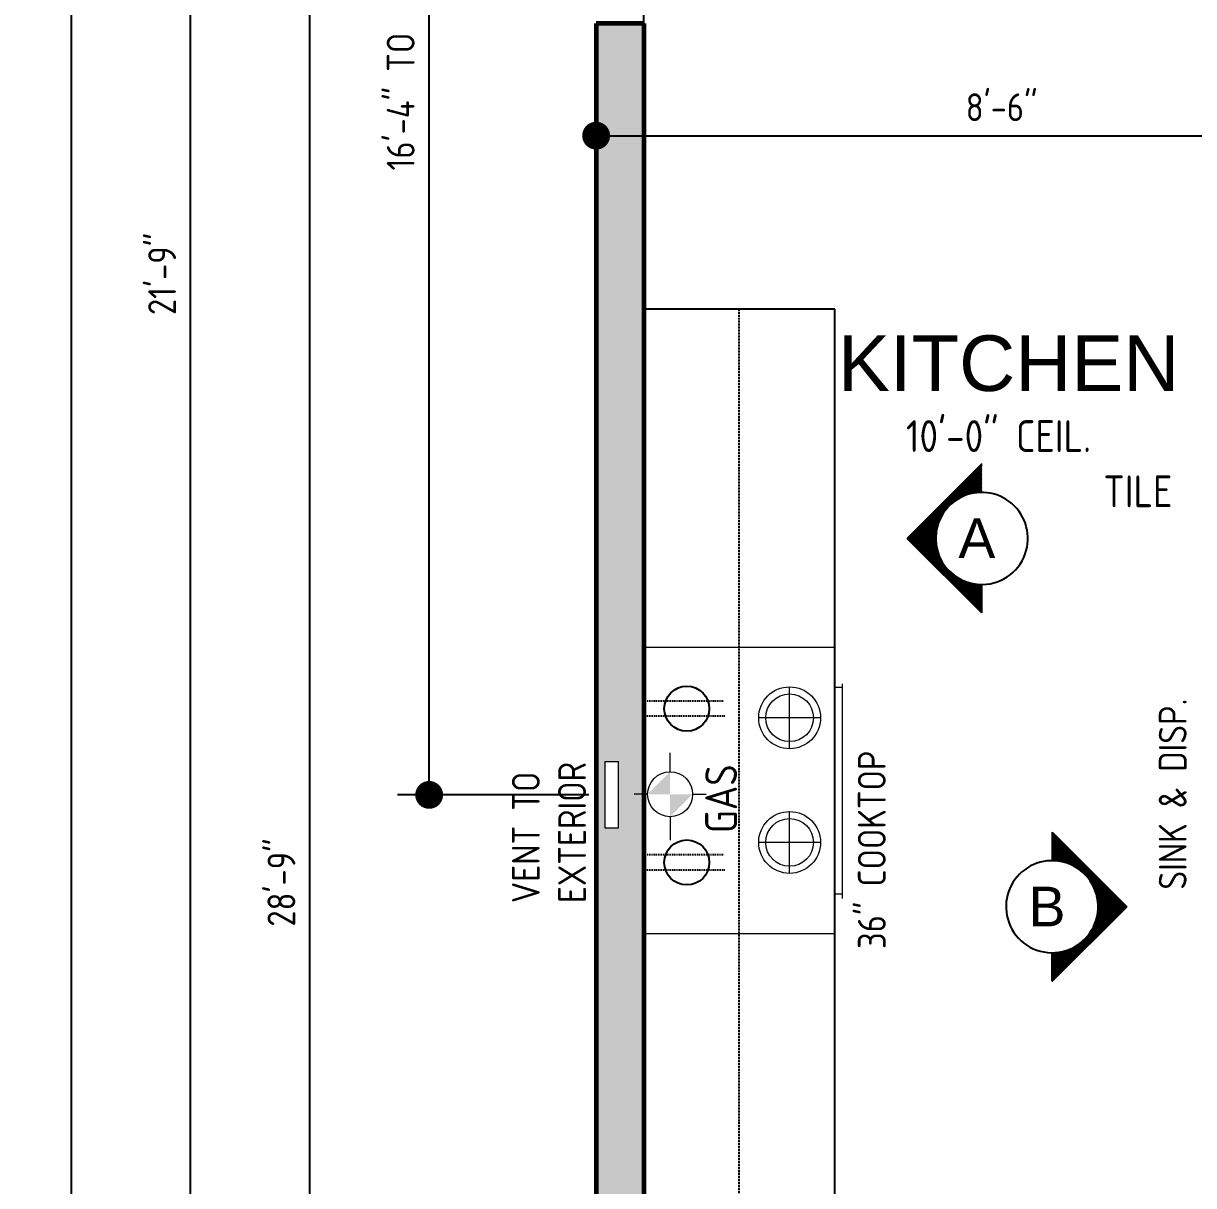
# Model space of a CAD drawing. Header units: inches. Extents: x 23 to 747, y 16 to 1065.
# Drawn here: x 22.5 to 169.7, y 684.1 to 830.4 of the extents above; entities that cross this region are included whole.
import ezdxf

# ---------------------------------------------------------------- set-up
doc = ezdxf.new("R2010")
doc.units = ezdxf.units.IN
doc.header["$MEASUREMENT"] = 0
for name, pattern in [('HIDDEN', [0.375, 0.25, -0.125]), ('HIDDEN2', [0.1875, 0.125, -0.0625]), ('Solid', [0])]:
    doc.linetypes.add(name, pattern=pattern)
for name, color, linetype in [('CABS-FLOORPLAN', 4, 'Continuous'), ('ELECTRICAL', 164, 'HIDDEN'), ('TEXT', 7, 'Continuous'), ('WINS', 121, 'Continuous')]:
    doc.layers.add(name, color=color, linetype=linetype)
for name, color, linetype, lineweight in [('DIMS', 137, 'Continuous', 15), ('HATCH', 123, 'Continuous', 0), ('L1', 251, 'Continuous', 13), ('ROOM LBLS', 253, 'Continuous', 30), ('TEXT LBLS', 81, 'Continuous', 18), ('WALLS', 7, 'Continuous', 60)]:
    doc.layers.add(name, color=color, linetype=linetype, lineweight=lineweight)
doc.styles.add('ARCH', font='ARCHITXT.SHX')
doc.styles.add('SWIS72', font='swissel.ttf', dxfattribs={"height": 4.5})
doc.styles.add('TEXT1', font='ARCHITXT.shx')
doc.dimstyles.new('ARCHITECTURAL', dxfattribs={"dimtxt": 3.5, "dimasz": 3.5, "dimexe": 4, "dimexo": 2, "dimgap": 1.5, "dimtad": 1, "dimdec": 1, "dimzin": 3, "dimdsep": 46, "dimlunit": 4, "dimtxsty": 'ARCH', "dimblk": 'DOT', "dimcen": 0.0625, "dimadec": 0, "dimazin": 0, "dimtfac": 1, "dimtdec": 1, "dimtix": 1, "dimtofl": 0, "dimtmove": 1, "dimatfit": 2, "dimldrblk": 'DOTSMALL', "dimfxl": 1, "dimtolj": 1, "dimtzin": 0, "dimarcsym": 0})
pattern_1 = [(135, (-8058.47745, -33112.85749), (-0.06820794816, -0.06820794816), [])]
pattern_2 = [(45, (8404.16155, -33159.20106), (0.06820794816, -0.06820794816), [])]

# ---------------------------------------------------------------- blocks, each defined once
blk = doc.blocks.new('_Dot')
at = {"layer": 'DIMS', "color": 0, "lineweight": -2}
blk.add_line((-0.5, 0), (-1, 0), dxfattribs=at)
at = {"layer": 'DIMS', "color": 0, "const_width": 0.5}
blk.add_lwpolyline([(-0.25, 0, 1), (0.25, 0, 1)], format="xyb", close=True, dxfattribs=at)
blk = doc.blocks.new('*D217')
at = {"layer": 'Defpoints', "color": 0, "linetype": 'Solid', "transparency": 16777216}
for p in [(58.57, 860.38), (93.57, 860.38, -0.39), (81.25, 515.38)]:
    blk.add_point(p, dxfattribs=at)
at = {"layer": 'DIMS', "color": 0, "linetype": 'Solid', "lineweight": -2, "transparency": 16777216}
for p, q in [((91.57, 860.38), (54.57, 860.38)), ((58.57, 518.88), (58.57, 856.88)), ((79.25, 515.38), (54.57, 515.38))]:
    blk.add_line(p, q, dxfattribs=at)
at = {"layer": 'DIMS', "color": 0, "linetype": 'Solid', "lineweight": -2, "transparency": 16777216, "xscale": 3.5, "yscale": 3.5, "zscale": 3.5}
for p, rotation in [((58.57, 860.38), 90), ((58.57, 515.38), 270)]:
    blk.add_blockref('_Dot', p, dxfattribs=dict(at, rotation=rotation))
at = {"layer": 'DIMS', "color": 0, "linetype": 'Solid', "transparency": 16777216, "insert": (54.99, 722.28), "char_height": 3.5, "attachment_point": 5, "rotation": 90, "style": 'ARCH'}
blk.add_mtext('\\A1;28\'-9"', dxfattribs=at)
blk = doc.blocks.new('_DotSmall')
at = {"layer": 'DIMS', "color": 0, "const_width": 0.5}
blk.add_lwpolyline([(-0.0625, 0, 1), (0.0625, 0, 1)], format="xyb", close=True, dxfattribs=at)
blk = doc.blocks.new('*D225')
at = {"layer": 'Defpoints', "color": 0, "linetype": 'Solid', "transparency": 16777216}
for p in [(28.57, 929.38), (94.57, 929.38), (94.57, 137.38)]:
    blk.add_point(p, dxfattribs=at)
at = {"layer": 'DIMS', "color": 0, "linetype": 'Solid', "lineweight": -2, "transparency": 16777216}
for p, q in [((92.57, 929.38), (24.57, 929.38)), ((28.57, 140.88), (28.57, 925.88)), ((92.57, 137.38), (24.57, 137.38))]:
    blk.add_line(p, q, dxfattribs=at)
at = {"layer": 'DIMS', "color": 0, "linetype": 'Solid', "lineweight": -2, "transparency": 16777216, "xscale": 3.5, "yscale": 3.5, "zscale": 3.5}
for p, rotation in [((28.57, 929.38), 90), ((28.57, 137.38), 270)]:
    blk.add_blockref('_Dot', p, dxfattribs=dict(at, rotation=rotation))
at = {"layer": 'DIMS', "color": 0, "linetype": 'Solid', "transparency": 16777216, "insert": (24.99, 533.38), "char_height": 3.5, "attachment_point": 5, "rotation": 90, "style": 'ARCH'}
blk.add_mtext('\\A1;66\'-0"', dxfattribs=at)
blk = doc.blocks.new('*D227')
at = {"layer": 'Defpoints', "color": 0, "linetype": 'Solid', "transparency": 16777216}
for p in [(43.57, 929.38), (94.57, 929.38), (98.57, 668.35)]:
    blk.add_point(p, dxfattribs=at)
at = {"layer": 'DIMS', "color": 0, "linetype": 'Solid', "lineweight": -2, "transparency": 16777216}
for p, q in [((92.57, 929.38), (39.57, 929.38)), ((43.57, 671.85), (43.57, 925.88)), ((96.57, 668.35), (39.57, 668.35))]:
    blk.add_line(p, q, dxfattribs=at)
at = {"layer": 'DIMS', "color": 0, "linetype": 'Solid', "lineweight": -2, "transparency": 16777216, "xscale": 3.5, "yscale": 3.5, "zscale": 3.5}
for p, rotation in [((43.57, 929.38), 90), ((43.57, 668.35), 270)]:
    blk.add_blockref('_Dot', p, dxfattribs=dict(at, rotation=rotation))
at = {"layer": 'DIMS', "color": 0, "linetype": 'Solid', "transparency": 16777216, "insert": (39.99, 798.86), "char_height": 3.5, "attachment_point": 5, "rotation": 90, "style": 'ARCH'}
blk.add_mtext('\\A1;21\'-9"', dxfattribs=at)
blk = doc.blocks.new('*D283')
at = {"layer": 'Defpoints', "color": 0, "linetype": 'Solid', "transparency": 16777216}
for p in [(196.57, 816.25), (94.57, 809.09), (196.57, 795.4, -0.82)]:
    blk.add_point(p, dxfattribs=at)
at = {"layer": 'DIMS', "color": 0, "linetype": 'Solid', "lineweight": -2, "transparency": 16777216}
for p, q in [((94.57, 811.09), (94.57, 820.25)), ((196.57, 797.4), (196.57, 820.25)), ((98.07, 816.25), (193.07, 816.25))]:
    blk.add_line(p, q, dxfattribs=at)
at = {"layer": 'DIMS', "color": 0, "linetype": 'Solid', "lineweight": -2, "transparency": 16777216, "xscale": 3.5, "yscale": 3.5, "zscale": 3.5, "rotation": 180}
blk.add_blockref('_Dot', (94.57, 816.25), dxfattribs=at)
at = {"layer": 'DIMS', "color": 0, "linetype": 'Solid', "lineweight": -2, "transparency": 16777216, "xscale": 3.5, "yscale": 3.5, "zscale": 3.5}
blk.add_blockref('_Dot', (196.57, 816.25), dxfattribs=at)
at = {"layer": 'DIMS', "color": 0, "linetype": 'Solid', "transparency": 16777216, "insert": (145.57, 819.83), "char_height": 3.5, "attachment_point": 5, "style": 'ARCH'}
blk.add_mtext('\\A1;8\'-6"', dxfattribs=at)
blk = doc.blocks.new('*D319')
at = {"layer": 'Defpoints', "color": 0, "linetype": 'Solid', "transparency": 16777216}
for p in [(73.57, 929.38), (94.57, 929.38), (95.65, 733.3, -0.51)]:
    blk.add_point(p, dxfattribs=at)
at = {"layer": 'DIMS', "color": 0, "linetype": 'Solid', "lineweight": -2, "transparency": 16777216}
for p, q in [((92.57, 929.38), (69.57, 929.38)), ((73.57, 736.8), (73.57, 925.88)), ((93.65, 733.3), (69.57, 733.3))]:
    blk.add_line(p, q, dxfattribs=at)
at = {"layer": 'DIMS', "color": 0, "linetype": 'Solid', "lineweight": -2, "transparency": 16777216, "xscale": 3.5, "yscale": 3.5, "zscale": 3.5}
for p, rotation in [((73.57, 929.38), 90), ((73.57, 733.3), 270)]:
    blk.add_blockref('_Dot', p, dxfattribs=dict(at, rotation=rotation))
at = {"layer": 'DIMS', "color": 0, "linetype": 'Solid', "transparency": 16777216, "insert": (69.99, 838.28), "char_height": 3.5, "attachment_point": 5, "rotation": 90, "style": 'ARCH'}
blk.add_mtext('\\A1;16\'-4" TO CL. OF EXH. VENT', dxfattribs=at)
blk = doc.blocks.new('*D546')
at = {"layer": 'Defpoints', "color": 0, "linetype": 'Solid', "transparency": 16777216}
for p in [(58.57, 860.38), (93.57, 860.38, -0.39), (81.25, 515.38)]:
    blk.add_point(p, dxfattribs=at)
at = {"layer": 'DIMS', "color": 0, "linetype": 'Solid', "lineweight": -2, "transparency": 16777216}
for p, q in [((91.57, 860.38), (54.57, 860.38)), ((58.57, 518.88), (58.57, 856.88)), ((79.25, 515.38), (54.57, 515.38))]:
    blk.add_line(p, q, dxfattribs=at)
at = {"layer": 'DIMS', "color": 0, "linetype": 'Solid', "lineweight": -2, "transparency": 16777216, "xscale": 3.5, "yscale": 3.5, "zscale": 3.5}
for p, rotation in [((58.57, 860.38), 90), ((58.57, 515.38), 270)]:
    blk.add_blockref('_Dot', p, dxfattribs=dict(at, rotation=rotation))
at = {"layer": 'DIMS', "color": 0, "linetype": 'Solid', "transparency": 16777216, "insert": (54.99, 722.28), "char_height": 3.5, "attachment_point": 5, "rotation": 90, "style": 'ARCH'}
blk.add_mtext('\\A1;28\'-9"', dxfattribs=at)
blk = doc.blocks.new('*D554')
at = {"layer": 'Defpoints', "color": 0, "linetype": 'Solid', "transparency": 16777216}
for p in [(28.57, 929.38), (94.57, 929.38), (94.57, 137.38)]:
    blk.add_point(p, dxfattribs=at)
at = {"layer": 'DIMS', "color": 0, "linetype": 'Solid', "lineweight": -2, "transparency": 16777216}
for p, q in [((92.57, 929.38), (24.57, 929.38)), ((28.57, 140.88), (28.57, 925.88)), ((92.57, 137.38), (24.57, 137.38))]:
    blk.add_line(p, q, dxfattribs=at)
at = {"layer": 'DIMS', "color": 0, "linetype": 'Solid', "lineweight": -2, "transparency": 16777216, "xscale": 3.5, "yscale": 3.5, "zscale": 3.5}
for p, rotation in [((28.57, 929.38), 90), ((28.57, 137.38), 270)]:
    blk.add_blockref('_Dot', p, dxfattribs=dict(at, rotation=rotation))
at = {"layer": 'DIMS', "color": 0, "linetype": 'Solid', "transparency": 16777216, "insert": (24.99, 533.38), "char_height": 3.5, "attachment_point": 5, "rotation": 90, "style": 'ARCH'}
blk.add_mtext('\\A1;66\'-0"', dxfattribs=at)
blk = doc.blocks.new('*D556')
at = {"layer": 'Defpoints', "color": 0, "linetype": 'Solid', "transparency": 16777216}
for p in [(43.57, 929.38), (94.57, 929.38), (98.57, 668.35)]:
    blk.add_point(p, dxfattribs=at)
at = {"layer": 'DIMS', "color": 0, "linetype": 'Solid', "lineweight": -2, "transparency": 16777216}
for p, q in [((92.57, 929.38), (39.57, 929.38)), ((43.57, 671.85), (43.57, 925.88)), ((96.57, 668.35), (39.57, 668.35))]:
    blk.add_line(p, q, dxfattribs=at)
at = {"layer": 'DIMS', "color": 0, "linetype": 'Solid', "lineweight": -2, "transparency": 16777216, "xscale": 3.5, "yscale": 3.5, "zscale": 3.5}
for p, rotation in [((43.57, 929.38), 90), ((43.57, 668.35), 270)]:
    blk.add_blockref('_Dot', p, dxfattribs=dict(at, rotation=rotation))
at = {"layer": 'DIMS', "color": 0, "linetype": 'Solid', "transparency": 16777216, "insert": (39.99, 798.86), "char_height": 3.5, "attachment_point": 5, "rotation": 90, "style": 'ARCH'}
blk.add_mtext('\\A1;21\'-9"', dxfattribs=at)
blk = doc.blocks.new('*D616')
at = {"layer": 'Defpoints', "color": 0, "linetype": 'Solid', "transparency": 16777216}
for p in [(196.57, 816.25), (94.57, 809.09), (196.57, 795.4, -0.82)]:
    blk.add_point(p, dxfattribs=at)
at = {"layer": 'DIMS', "color": 0, "linetype": 'Solid', "lineweight": -2, "transparency": 16777216}
for p, q in [((94.57, 811.09), (94.57, 820.25)), ((196.57, 797.4), (196.57, 820.25)), ((98.07, 816.25), (193.07, 816.25))]:
    blk.add_line(p, q, dxfattribs=at)
at = {"layer": 'DIMS', "color": 0, "linetype": 'Solid', "lineweight": -2, "transparency": 16777216, "xscale": 3.5, "yscale": 3.5, "zscale": 3.5, "rotation": 180}
blk.add_blockref('_Dot', (94.57, 816.25), dxfattribs=at)
at = {"layer": 'DIMS', "color": 0, "linetype": 'Solid', "lineweight": -2, "transparency": 16777216, "xscale": 3.5, "yscale": 3.5, "zscale": 3.5}
blk.add_blockref('_Dot', (196.57, 816.25), dxfattribs=at)
at = {"layer": 'DIMS', "color": 0, "linetype": 'Solid', "transparency": 16777216, "insert": (145.57, 819.83), "char_height": 3.5, "attachment_point": 5, "style": 'ARCH'}
blk.add_mtext('\\A1;8\'-6"', dxfattribs=at)
blk = doc.blocks.new('*D650')
at = {"layer": 'Defpoints', "color": 0, "linetype": 'Solid', "transparency": 16777216}
for p in [(73.57, 929.38), (94.57, 929.38), (95.65, 733.3, -0.51)]:
    blk.add_point(p, dxfattribs=at)
at = {"layer": 'DIMS', "color": 0, "linetype": 'Solid', "lineweight": -2, "transparency": 16777216}
for p, q in [((92.57, 929.38), (69.57, 929.38)), ((73.57, 736.8), (73.57, 925.88)), ((93.65, 733.3), (69.57, 733.3))]:
    blk.add_line(p, q, dxfattribs=at)
at = {"layer": 'DIMS', "color": 0, "linetype": 'Solid', "lineweight": -2, "transparency": 16777216, "xscale": 3.5, "yscale": 3.5, "zscale": 3.5}
for p, rotation in [((73.57, 929.38), 90), ((73.57, 733.3), 270)]:
    blk.add_blockref('_Dot', p, dxfattribs=dict(at, rotation=rotation))
at = {"layer": 'DIMS', "color": 0, "linetype": 'Solid', "transparency": 16777216, "insert": (69.99, 838.28), "char_height": 3.5, "attachment_point": 5, "rotation": 90, "style": 'ARCH'}
blk.add_mtext('\\A1;16\'-4" TO CL. OF EXH. VENT', dxfattribs=at)

msp = doc.modelspace()

# ---------------------------------------------------------------- hatches: boundary and pattern name
at = {"layer": 'HATCH'}
h = msp.add_hatch(color=9, dxfattribs=at)
h.dxf.hatch_style = 1
h.set_gradient(color1=(199, 200, 202), color2=(147, 149, 152), name='INVCYLINDER')
h.paths.add_polyline_path([(100.57, 830.38), (94.6, 830.38), (94.6, 533.38), (100.57, 533.38)])
h.paths.add_polyline_path([(97.36, 737.47), (97.36, 729.14), (95.65, 729.14), (95.65, 737.47)], flags=16)
h = msp.add_hatch(color=9, dxfattribs=at)
h.dxf.hatch_style = 1
h.set_gradient(color1=(199, 200, 202), color2=(147, 149, 152), name='INVCYLINDER')
h.paths.add_polyline_path([(100.57, 830.38), (94.6, 830.38), (94.6, 533.38), (100.57, 533.38)])
h.paths.add_polyline_path([(97.36, 737.47), (97.36, 729.14), (95.65, 729.14), (95.65, 737.47)], flags=16)
at = {"layer": 'TEXT'}
h = msp.add_hatch(dxfattribs=at)
h.set_pattern_fill('ANSI31', color=256, scale=0.771685, angle=450, style=0)
h.set_pattern_definition(pattern_1)
h.paths.add_polyline_path([(133.69, 765.57), (143.07, 756.19), (143.07, 759.78, -0.781311), (140.36, 770.68, -0.122769), (143.07, 771.36), (143.07, 774.95)])
h = msp.add_hatch(dxfattribs=at)
h.set_pattern_fill('ANSI31', color=256, scale=0.771685, angle=450, style=0)
h.set_pattern_definition(pattern_1)
h.paths.add_polyline_path([(133.69, 765.57), (143.07, 756.19), (143.07, 759.78, -0.781311), (140.36, 770.68, -0.122769), (143.07, 771.36), (143.07, 774.95)])
h = msp.add_hatch(dxfattribs=at)
h.set_pattern_fill('ANSI31', color=256, scale=0.771685, angle=450, style=0)
h.set_pattern_definition(pattern_2)
h.paths.add_polyline_path([(161.3, 719.23), (151.91, 709.85), (151.91, 713.44, 0.781311), (154.63, 724.34, 0.122769), (151.91, 725.02), (151.91, 728.61)])
h = msp.add_hatch(dxfattribs=at)
h.set_pattern_fill('ANSI31', color=256, scale=0.771685, angle=450, style=0)
h.set_pattern_definition(pattern_2)
h.paths.add_polyline_path([(161.3, 719.23), (151.91, 709.85), (151.91, 713.44, 0.781311), (154.63, 724.34, 0.122769), (151.91, 725.02), (151.91, 728.61)])

# ---------------------------------------------------------------- linework, layer by layer
at = {"layer": 'CABS-FLOORPLAN', "color": 4}
for p, q in [((124.57, 794.4, -0.82), (100.57, 794.4, -0.82)), ((124.57, 794.4, -0.82), (100.57, 794.4, -0.82)), ((124.57, 672.35, -0.03), (124.57, 794.4, -0.77)), ((124.57, 672.35, -0.03), (124.57, 794.4, -0.77))]:
    msp.add_line(p, q, dxfattribs=at)
at = {"layer": 'CABS-FLOORPLAN', "color": 4, "linetype": 'HIDDEN'}
msp.add_line((112.57, 672.35, 0.1), (112.57, 794.37, -0.82), dxfattribs=at)
msp.add_line((112.57, 672.35, 0.1), (112.57, 794.37, -0.82), dxfattribs=at)
at = {"layer": 'ELECTRICAL', "color": 3, "linetype": 'HIDDEN2'}
for p, q in [((110.54, 745.11, -0.16), (100.57, 745.11, -0.16)), ((110.54, 745.11, -0.16), (100.57, 745.11, -0.16)), ((110.76, 743.21, -0.16), (100.57, 743.21, -0.16)), ((110.76, 743.21, -0.16), (100.57, 743.21, -0.16)), ((110.54, 725.75, -0.16), (100.57, 725.75, -0.16)), ((110.54, 725.75, -0.16), (100.57, 725.75, -0.16)), ((110.76, 723.85, -0.16), (100.57, 723.85, -0.16)), ((110.76, 723.85, -0.16), (100.57, 723.85, -0.16))]:
    msp.add_line(p, q, dxfattribs=at)
at = {"layer": 'ELECTRICAL', "color": 3, "linetype": 'Continuous'}
for centre in [(105.97, 744.15, -0.16), (105.97, 744.15, -0.16), (105.97, 724.8, -0.16), (105.97, 724.8, -0.16)]:
    msp.add_circle(centre, 2.83, dxfattribs=at)
at = {"layer": 'HATCH', "linetype": 'Solid', "elevation": -0.51}
msp.add_lwpolyline([(97.36, 729.14), (97.36, 737.47), (95.65, 737.47), (95.65, 729.14)], close=True, dxfattribs=at)
msp.add_lwpolyline([(97.36, 729.14), (97.36, 737.47), (95.65, 737.47), (95.65, 729.14)], close=True, dxfattribs=at)
at = {"layer": 'L1'}
for p, q in [((124.57, 751.83, -0.45), (100.57, 751.83, -0.45)), ((124.57, 751.83, -0.45), (100.57, 751.83, -0.45)), ((124.57, 751.83, -0.37), (124.57, 715.83, -0.45)), ((124.57, 751.83, -0.37), (124.57, 715.83, -0.45)), ((118.9, 739.12, -0.44), (118.9, 746.89, -0.44)), ((118.9, 739.12, -0.44), (118.9, 746.89, -0.44)), ((125.57, 746.83, -0.52), (124.57, 746.83, -0.52)), ((125.57, 746.83, -0.52), (124.57, 746.83, -0.52)), ((125.57, 720.26, -0.52), (125.57, 747.26, -0.52)), ((125.57, 720.26, -0.52), (125.57, 747.26, -0.52)), ((122.78, 743, -0.44), (115.01, 743, -0.44)), ((122.78, 743, -0.44), (115.01, 743, -0.44)), ((118.9, 723.44, -0.44), (118.9, 731.21, -0.44)), ((118.9, 723.44, -0.44), (118.9, 731.21, -0.44)), ((122.78, 727.32, -0.44), (115.01, 727.32, -0.44)), ((122.78, 727.32, -0.44), (115.01, 727.32, -0.44)), ((125.57, 720.83, -0.52), (124.57, 720.83, -0.52)), ((125.57, 720.83, -0.52), (124.57, 720.83, -0.52)), ((124.57, 715.83, -0.52), (100.57, 715.83, -0.52)), ((124.57, 715.83, -0.52), (100.57, 715.83, -0.52))]:
    msp.add_line(p, q, dxfattribs=at)
for centre, radius in [((118.9, 743, -0.44), 3.89), ((118.9, 743, -0.44), 3.89), ((118.9, 743, -0.44), 3), ((118.9, 743, -0.44), 3), ((118.9, 727.32, -0.44), 3.89), ((118.9, 727.32, -0.44), 3.89), ((118.9, 727.32, -0.44), 3), ((118.9, 727.32, -0.44), 3)]:
    msp.add_circle(centre, radius, dxfattribs=at)
at = {"layer": 'TEXT'}
for p, q in [((143.07, 774.95), (133.69, 765.57)), ((143.07, 774.95), (133.69, 765.57)), ((143.07, 756.19), (133.69, 765.57)), ((143.07, 756.19), (133.69, 765.57)), ((143.07, 756.19), (143.07, 759.78)), ((143.07, 756.19), (143.07, 759.78)), ((151.91, 728.61), (151.91, 725.02)), ((151.91, 728.61), (161.3, 719.23)), ((151.91, 728.61), (151.91, 725.02)), ((151.91, 728.61), (161.3, 719.23)), ((151.91, 709.85), (161.3, 719.23)), ((151.91, 709.85), (161.3, 719.23)), ((151.91, 709.85), (151.91, 713.44)), ((151.91, 709.85), (151.91, 713.44))]:
    msp.add_line(p, q, dxfattribs=at)
for centre, start, end in [((143.07, 765.57), 340.2992, 117.9964), ((143.07, 765.57), 340.2992, 117.9964), ((143.07, 765.57), 117.9964, 340.2992), ((143.07, 765.57), 117.9964, 340.2992), ((151.91, 719.23), 62.0036, 199.7008), ((151.91, 719.23), 62.0036, 199.7008), ((151.91, 719.23), 199.7008, 62.0036), ((151.91, 719.23), 199.7008, 62.0036)]:
    msp.add_arc(centre, 5.79, start, end, dxfattribs=at)
at = {"layer": 'TEXT LBLS'}
for p, q in [((103.87, 736.2, -0.43), (103.87, 738.59, -0.43)), ((103.87, 736.2, -0.43), (103.87, 738.59, -0.43)), ((101.05, 733.38, -0.43), (99.34, 733.38, -0.43)), ((101.05, 733.38, -0.43), (99.34, 733.38, -0.43)), ((106.7, 733.38, -0.43), (108.41, 733.38, -0.43)), ((106.7, 733.38, -0.43), (108.41, 733.38, -0.43)), ((103.87, 730.55, -0.43), (103.87, 727.61, -0.43)), ((103.87, 730.55, -0.43), (103.87, 727.61, -0.43))]:
    msp.add_line(p, q, dxfattribs=at)
msp.add_circle((103.87, 733.38, -0.43), 2.83, dxfattribs=at)
msp.add_circle((103.87, 733.38, -0.43), 2.83, dxfattribs=at)
msp.add_solid([(103.87, 730.55, -0.43), (106.7, 733.38, -0.43), (103.87, 736.2, -0.43), (101.05, 733.38, -0.43)], dxfattribs=at)
msp.add_solid([(103.87, 730.55, -0.43), (106.7, 733.38, -0.43), (103.87, 736.2, -0.43), (101.05, 733.38, -0.43)], dxfattribs=at)
at = {"layer": 'WALLS'}
for p, q in [((94.57, 830.38, -0.39), (94.57, 533.38)), ((100.57, 830.38, -0.39), (94.57, 830.38, -0.39)), ((94.57, 830.38, -0.39), (94.57, 533.38)), ((100.57, 830.38, -0.39), (94.57, 830.38, -0.39)), ((100.57, 830.38, -0.39), (100.57, 533.38)), ((100.57, 830.38, -0.39), (100.57, 533.38))]:
    msp.add_line(p, q, dxfattribs=at)
at = {"layer": 'WINS', "linetype": 'Continuous'}
msp.add_line((100.57, 830.38, -0.39), (100.57, 890.38, -0.39), dxfattribs=at)
msp.add_line((100.57, 830.38, -0.39), (100.57, 890.38, -0.39), dxfattribs=at)

# ---------------------------------------------------------------- texts
at = {"layer": 'ROOM LBLS', "style": 'SWIS72'}
msp.add_text('KITCHEN ', height=7, dxfattribs=at).set_placement((125, 784.12))
msp.add_text('KITCHEN ', height=7, dxfattribs=at).set_placement((125, 784.12))
at = {"layer": 'TEXT', "style": 'SWIS72'}
for s, p in [('A', (140.12, 763.09)), ('A', (140.12, 763.09)), ('B', (148.94, 716.75)), ('B', (148.94, 716.75))]:
    msp.add_text(s, height=5, dxfattribs=at).set_placement(p)
at = {"layer": 'TEXT', "style": 'TEXT1'}
for s, p in [('SINK & DISP.', (168.83, 721.38)), ('SINK & DISP.', (168.83, 721.38)), ('36" COOKTOP', (130.99, 713.91, -0.5)), ('36" COOKTOP', (130.99, 713.91, -0.5)), ('VENT TO', (87.48, 719.68, -0.5)), ('VENT TO', (87.48, 719.68, -0.5)), ('EXTERIOR', (93.29, 719.68, -0.5)), ('EXTERIOR', (93.29, 719.68, -0.5))]:
    msp.add_text(s, height=3.5, rotation=90, dxfattribs=at).set_placement(p)
at = {"layer": 'TEXT LBLS', "color": 253, "style": 'TEXT1'}
for s, p in [('10\'-0" CEIL.', (133.53, 776.45, 0)), ('10\'-0" CEIL.', (133.53, 776.45, 0)), ('TILE', (158.36, 769.5, 0)), ('TILE', (158.36, 769.5, 0))]:
    msp.add_text(s, height=4, dxfattribs=at).set_placement(p)
at = {"layer": 'TEXT LBLS', "style": 'TEXT1'}
msp.add_text('GAS', height=4, rotation=90, dxfattribs=at).set_placement((112.29, 728.49, -0.51))
msp.add_text('GAS', height=4, rotation=90, dxfattribs=at).set_placement((112.29, 728.49, -0.51))

# ---------------------------------------------------------------- dimensions: what is measured, and where the dimension line sits
at = {"layer": 'DIMS', "linetype": 'Solid'}
for base, p1, p2, angle, picture, middle in [((28.57, 929.38), (94.57, 137.38), (94.57, 929.38), 90, '*D225', (24.99, 533.38)), ((28.57, 929.38), (94.57, 137.38), (94.57, 929.38), 90, '*D554', (24.99, 533.38)), ((43.57, 929.38), (98.57, 668.35), (94.57, 929.38), 90, '*D227', (39.99, 798.86)), ((43.57, 929.38), (98.57, 668.35), (94.57, 929.38), 90, '*D556', (39.99, 798.86)), ((196.57, 816.25), (94.57, 809.09), (196.57, 795.4, -0.82), 180, '*D283', (145.57, 819.83)), ((196.57, 816.25), (94.57, 809.09), (196.57, 795.4, -0.82), 180, '*D616', (145.57, 819.83))]:
    dim = msp.add_linear_dim(base=base, p1=p1, p2=p2, angle=angle, dimstyle='ARCHITECTURAL', dxfattribs=at)
    dim.commit()
    dim.dimension.update_dxf_attribs({"geometry": picture, "text_midpoint": middle})
for picture in ['*D319', '*D650']:
    dim = msp.add_linear_dim(base=(73.57, 929.38), p1=(95.65, 733.3, -0.51), p2=(94.57, 929.38), angle=90, text='<> TO CL. OF EXH. VENT', dimstyle='ARCHITECTURAL', dxfattribs=at)
    dim.commit()
    dim.dimension.update_dxf_attribs({"geometry": picture, "text_midpoint": (73.57, 838.28), "dimtype": 160})
for picture in ['*D217', '*D546']:
    dim = msp.add_linear_dim(base=(58.57, 860.38), p1=(81.25, 515.38), p2=(93.57, 860.38, -0.39), angle=90, dimstyle='ARCHITECTURAL', dxfattribs=at)
    dim.commit()
    dim.dimension.update_dxf_attribs({"geometry": picture, "text_midpoint": (58.57, 722.28), "dimtype": 160})

doc.saveas('drawing.dxf')
